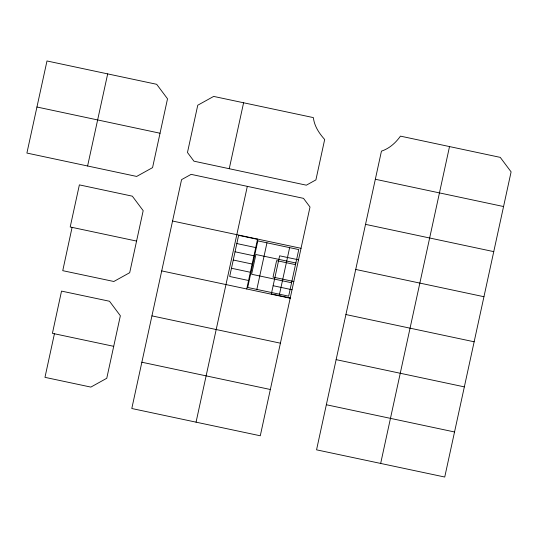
<?xml version="1.0" encoding="UTF-8"?>
<svg xmlns="http://www.w3.org/2000/svg" width="538" height="538" viewBox="0 0 538 538"><rect width="100%" height="100%" fill="white"/><g stroke="black" fill="none" stroke-linecap="round" stroke-linejoin="round"><path stroke-width="0.81" d="M72.085 227.386L62.751 270.675L113.834 281.488L129.698 272.699L143.182 210.674L132.341 196.175L79.375 184.884L70.196 226.975L136.578 241.078M54.425 333.768L44.97 377.346L90.861 387.091L106.766 378.275L120.357 315.752L109.51 301.253L61.534 291.105L52.415 333.338L113.726 346.324M172.557 221.031L181.568 179.638L191.131 174.359L303.499 198.354L310.002 207.036L260.284 435.78L196.061 422.162L131.797 408.51L172.557 221.031L301.045 248.307M229.249 168.724L243.593 102.771L313.385 117.607C314.279 126.053 319.135 133.323 324.676 139.49L315.907 179.9L306.344 185.18L193.942 161.178L187.473 152.503L197.755 105.226L213.66 96.416L243.593 102.771M196.061 422.162L247.319 186.356M246.734 288.98L257.567 239.087M256.841 289.41L266.962 242.813M271.293 294.205L279.632 255.819L298.543 259.827M279.511 294.225L289.632 247.635M345.921 314.548L316.552 449.835L444.738 477.031L511.1 171.871L500.253 157.372L400.454 136.134C395.746 142.799 389.324 148.582 381.449 151.138L345.921 314.548L474.146 341.785M380.662 463.44L449.519 146.578M87.593 165.993L107.681 73.894L156.679 84.298L167.52 98.797L152.563 167.627L136.659 176.437L26.9 153.061L46.988 60.969L107.681 73.894M270.358 389.499L141.871 362.229M36.947 107.015L160.042 133.229M375.336 179.262L503.548 206.531M365.531 224.359L493.75 251.629M257.514 239.343L238.616 235.328L229.679 276.485L248.576 280.5M236.834 243.559L255.725 247.574M355.726 269.451L483.944 296.72M295.86 262.995L255.906 254.501L251.609 274.259L291.569 282.753M235.045 251.791L253.936 255.806M295.503 264.642L276.613 260.627L273.035 277.09L293.815 281.509M233.257 260.022L252.147 264.037M231.468 268.254L250.365 272.268M273.136 285.718L292.026 289.74M271.347 293.95L290.244 297.971M161.743 270.917L290.19 298.22M151.958 315.88L280.399 343.183M336.156 359.646L464.341 386.876M326.358 404.744L454.536 431.974M257.816 240.869L247.695 287.467L288.657 296.169L298.778 249.578L257.816 240.869"/></g></svg>
